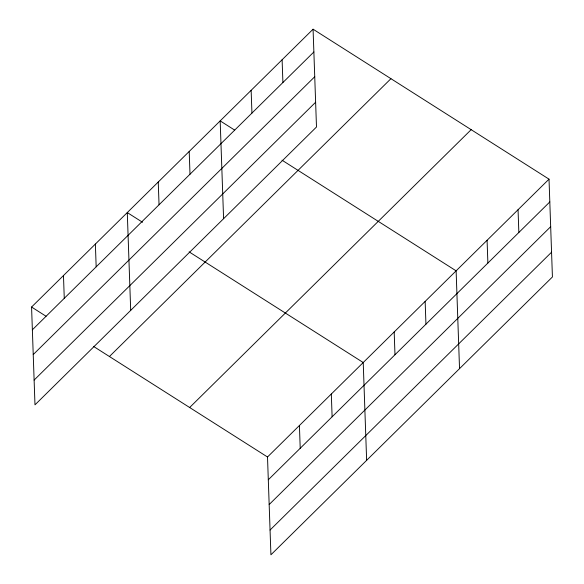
<?xml version="1.0" encoding="UTF-8"?>
<svg xmlns="http://www.w3.org/2000/svg" width="584" height="584" viewBox="0 0 584 584"><rect width="100%" height="100%" fill="white"/><g stroke="black" fill="none" stroke-linecap="round" stroke-linejoin="round"><path stroke-width="0.88" d="M313.075 29.2L316.491 127.005L34.982 404.843L31.572 307.038L313.075 29.2L549.018 179.157L552.428 276.962L270.925 554.8L267.508 456.995L549.018 179.157M32.368 329.807L313.871 51.969M33.23 354.568L314.732 76.73M34.12 380.082L315.623 102.244M109.427 356.525L390.937 78.687M189.654 407.508L471.157 129.67M268.304 479.771L549.807 201.933M269.173 504.532L550.676 226.694M270.063 530.038L551.566 252.2M234.68 130.108L220.175 120.888L223.592 218.686M282.006 160.184L456.119 270.845L459.535 368.65M142.547 222.278L127.283 212.576L130.699 310.374M189.114 251.872L363.226 362.533L366.635 460.338M31.572 307.038L46.07 316.258M93.403 346.334L267.508 456.995M518.052 209.722L518.847 232.49M487.085 240.287L487.881 263.055M425.152 301.41L425.948 324.178M394.185 331.967L394.981 354.743M331.318 394.025L332.113 416.794M299.417 425.51L300.212 448.278M282.108 59.765L282.904 82.534M251.142 90.323L251.938 113.099M189.209 151.446L190.004 174.222M158.249 182.011L159.045 204.78M95.374 244.061L96.17 266.83M63.474 275.553L64.269 298.322"/></g></svg>
